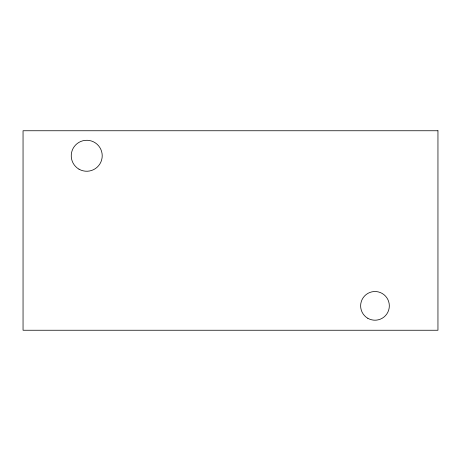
<?xml version="1.0" encoding="UTF-8"?>
<svg xmlns="http://www.w3.org/2000/svg" width="461" height="461" viewBox="0 0 461 461"><rect width="100%" height="100%" fill="white"/><g stroke="black" fill="none" stroke-linecap="round" stroke-linejoin="round"><path stroke-width="0.69" d="M437.95 130.751L23.05 130.751L23.05 330.249L437.95 330.249L437.95 130.751M78.987 169.175A15.484 15.484 0 0 0 102.215 155.766A15.484 15.484 0 0 0 78.987 142.351A15.484 15.484 0 0 0 78.987 169.175M367.809 318.286A14.343 14.343 0 0 0 389.326 305.862A14.343 14.343 0 0 0 367.809 293.438A14.343 14.343 0 0 0 367.809 318.286"/></g></svg>
